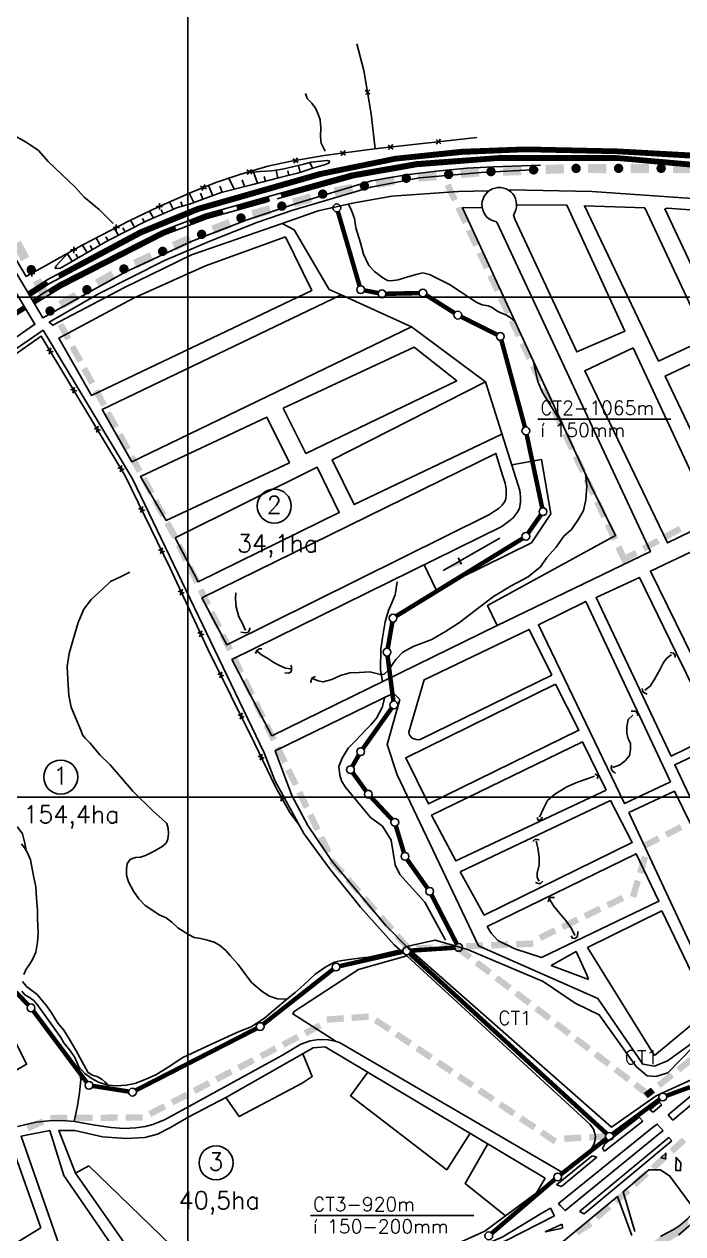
# Model space of a CAD drawing. Extents: x 538220 to 547168, y 7509776 to 7514528.
# Drawn here: x 544336 to 544994, y 7512564 to 7513773 of the extents above; entities that cross this region are included whole.
import ezdxf
from ezdxf.enums import TextEntityAlignment as Align

# ---------------------------------------------------------------- set-up
doc = ezdxf.new("R2010")
doc.units = 0
doc.header["$LTSCALE"] = 50
doc.header["$MEASUREMENT"] = 0
doc.linetypes.add('HIDDENX2', pattern=[0.75, 0.5, -0.25])
for name, color, linetype in [('ESTACAO', 5, 'CONTINUOUS'), ('HATCH', 4, 'CONTINUOUS'), ('L-FERREA', 6, 'CONTINUOUS'), ('LIMITE', 7, 'CONTINUOUS'), ('LIMITE-BACIA', 3, 'CONTINUOUS'), ('LIMITE-PROJETO', 1, 'CONTINUOUS'), ('MALHA', 9, 'CONTINUOUS'), ('RIO', 4, 'CONTINUOUS'), ('RODOVIA', 1, 'CONTINUOUS'), ('RUA', 7, 'CONTINUOUS'), ('TERRENO', 7, 'CONTINUOUS'), ('TEXTO', 5, 'CONTINUOUS'), ('TEXTO2', 5, 'CONTINUOUS')]:
    doc.layers.add(name, color=color, linetype=linetype)
doc.styles.get("Standard").update_dxf_attribs({"font": 'ROMANSBR.SHX'})

# ---------------------------------------------------------------- blocks, each defined once
blk = doc.blocks.new('G2')
at = {"layer": 'LIMITE-BACIA'}
blk.add_solid([(-8.5, -3.3), (-8.5, 3.1), (8.5, -3.2), (8.5, 3.2)], dxfattribs=at)
blk = doc.blocks.new('X')
at = {"layer": 'LIMITE'}
for p, q in [((-0.0178, -0.0178), (0.0178, 0.0178)), ((0.0178, -0.0178), (-0.0178, 0.0178))]:
    blk.add_line(p, q, dxfattribs=at)
blk = doc.blocks.new('R2')
at = {"layer": 'LIMITE-PROJETO', "const_width": 4.67}
blk.add_lwpolyline([(-18.8, 0.2, 1), (-23.5, 0.2, 1)], format="xyb", close=True, dxfattribs=at)
at = {"layer": 'LIMITE-PROJETO'}
blk.add_solid([(9.2, 4.6), (9.2, -4.6), (-9.1, 4.7), (-9.2, -4.4)], dxfattribs=at)
blk = doc.blocks.new('ERASE')
at = {"layer": 'LIMITE', "xscale": 84.80812849947675, "yscale": 84.80812849947675, "zscale": 84.80812849947675, "rotation": 315.1843761074172}
blk.add_blockref('X', (0, 0), dxfattribs=at)

msp = doc.modelspace()

# ---------------------------------------------------------------- hatches: boundary and pattern name
at = {"layer": 'HATCH'}
msp.add_hatch(color=256, dxfattribs=at).paths.add_polyline_path([(544691.5, 7512361.9), (544704.7, 7512374.4), (544727, 7512396), (544733.4, 7512400.8), (544740.6, 7512404.1), (544750, 7512406.6), (544758.1, 7512407.4), (544767, 7512406.1), (544771.7, 7512404.3), (544776.3, 7512401.3), (544781.4, 7512397.9), (544784.7, 7512393.2), (544790.6, 7512388), (544797.4, 7512383.7), (544805, 7512381.6), (544811.8, 7512381.1), (544820.8, 7512381), (544829.3, 7512382.2), (544834.4, 7512383.9), (544838.7, 7512388.5), (544843, 7512395.7), (544846, 7512402.5), (544849, 7512408), (544851.2, 7512412.6), (544852.1, 7512417.7), (544854.6, 7512421.9), (544858.1, 7512426.1), (544863.6, 7512429.1), (544870.9, 7512430.3), (544877.7, 7512430.2), (544885.3, 7512429.3), (544895.9, 7512428.8), (544904.4, 7512426.6), (544912, 7512425.3), (544919.7, 7512423.5), (544927.3, 7512421.8), (544930.7, 7512419.6), (544932.8, 7512416.2), (544934.9, 7512410.3), (544936.1, 7512404.7), (544938.6, 7512401.7), (544942.9, 7512400.4), (544948.8, 7512400.4), (544954.3, 7512400.8), (544958.2, 7512402.9), (544962.9, 7512406.2), (544967.2, 7512410.9), (544970.6, 7512415.1), (544975.7, 7512416.7), (544981.2, 7512419.2), (544986.8, 7512423), (544990.7, 7512427.2), (544992, 7512431.9), (544991.2, 7512440.8), (544989.6, 7512449.3), (544987.5, 7512454.9), (544988.5, 7512461.5), (544991.1, 7512478.9), (544968.7, 7512507.6), (544961.6, 7512522.5), (544962.2, 7512540.7), (544962.9, 7512544.3), (544966.5, 7512548.1), (544982.6, 7512557.3), (544990.2, 7512562.4), (545000, 7512571.1), (545000, 7512579.9), (544998.6, 7512578.3), (544991.6, 7512572.5), (544985.9, 7512568.3), (544978.1, 7512564.4), (544972.2, 7512561.2), (544966.6, 7512557.2), (544963.2, 7512554.1), (544959.8, 7512549.4), (544957.4, 7512544.5), (544955.8, 7512539.9), (544956.8, 7512516.6), (544960.6, 7512504.7), (544967.8, 7512493.8), (544979.3, 7512487.9), (544982.6, 7512478), (544981.4, 7512460.6), (544981.1, 7512458.7), (544981.9, 7512451.5), (544984.4, 7512447.2), (544986.1, 7512439.6), (544986, 7512433.6), (544985.1, 7512429.8), (544981.3, 7512427.3), (544974.9, 7512425.2), (544969.4, 7512421.5), (544963.8, 7512416.8), (544954.8, 7512411.4), (544949.7, 7512408), (544944.2, 7512407.6), (544940.8, 7512409.4), (544940, 7512411.1), (544940, 7512415.3), (544940, 7512418.7), (544938.8, 7512422.1), (544934.5, 7512424.3), (544929.9, 7512424.7), (544920.5, 7512426.1), (544913.3, 7512429.5), (544903.6, 7512431.3), (544893.4, 7512433.5), (544883.2, 7512435.3), (544873.9, 7512436.2), (544865.8, 7512435.9), (544858.1, 7512433.4), (544851.3, 7512427.9), (544846.6, 7512421.6), (544844, 7512413.9), (544842.6, 7512407.2), (544838.8, 7512401.2), (544830.6, 7512393.7), (544823.8, 7512387.8), (544818.3, 7512386.1), (544812.7, 7512387), (544806.4, 7512388.3), (544800, 7512389.7), (544794.9, 7512392.2), (544789.9, 7512396.1), (544784.4, 7512400.4), (544779.3, 7512404.3), (544773, 7512407.7), (544767, 7512410.3), (544759, 7512411.6), (544751.7, 7512411.7), (544742.8, 7512410.9), (544735.6, 7512409.7), (544725.2, 7512404.8), (544722.9, 7512402.7), (544715.3, 7512395.2), (544706.5, 7512389), (544697, 7512379.6), (544684.2, 7512366.1), (544670.2, 7512350.6), (544657.7, 7512338.6), (544654.6, 7512336.1), (544650.6, 7512333.5), (544647, 7512331.6), (544642.3, 7512329.9), (544636.2, 7512326.8), (544630.6, 7512323), (544626, 7512319.6), (544622, 7512316), (544620.3, 7512313.1), (544620.3, 7512309.4), (544620.5, 7512306), (544622.9, 7512302.6), (544625.8, 7512298.9), (544629, 7512296.7), (544633.6, 7512294.3), (544637.9, 7512292.5), (544641.8, 7512290.1), (544646.1, 7512287.4), (544651.2, 7512283.7), (544659, 7512279), (544665.5, 7512274.8), (544668.6, 7512270.9), (544671.8, 7512265.8), (544674.4, 7512262.1), (544675.6, 7512257), (544675.6, 7512252.9), (544674.6, 7512249.1), (544678.9, 7512244.1), (544679.9, 7512245.5), (544680.9, 7512248.7), (544681.9, 7512254.5), (544681.7, 7512259.1), (544680.5, 7512264.2), (544678.1, 7512268.9), (544674.7, 7512273), (544670.6, 7512277.7), (544665.3, 7512282.1), (544657.1, 7512286.5), (544649.3, 7512291.2), (544643.3, 7512295.2), (544638.4, 7512297.4), (544632.4, 7512299.6), (544627.8, 7512302.1), (544626.3, 7512303.8), (544625.4, 7512307.7), (544626.6, 7512313.3), (544629.4, 7512316.7), (544634.7, 7512321), (544639.9, 7512324.1), (544647.4, 7512327.9), (544657.9, 7512333.2), (544664.5, 7512336.8), (544671.9, 7512341.6), (544679.2, 7512349.6)])

# ---------------------------------------------------------------- linework, layer by layer
at = {"layer": 'ESTACAO'}
for p, q in [((544811.5, 7513259.1), (544754.9, 7513226.7)), ((544769.9, 7513239.4), (544773.4, 7513233))]:
    msp.add_line(p, q, dxfattribs=at)
at = {"layer": 'ESTACAO', "const_width": 4.5}
for points in [[(544671.4, 7513511.1), (544649.8, 7513585.3)], [(544690, 7513503.9), (544676.3, 7513506.6)], [(544730.8, 7513503.9), (544697.7, 7513503.2)], [(544766.3, 7513484), (544737.9, 7513501.9)], [(544808.6, 7513462.4), (544773, 7513480.2)], [(544836.6, 7513370), (544813.1, 7513456.9)], [(544853.9, 7513289.2), (544838.4, 7513362.4)], [(544839.8, 7513264), (544852.5, 7513282.2)], [(544708.2, 7513181.2), (544834.3, 7513258.7)], [(544699.6, 7513148.9), (544704.2, 7513175.3)], [(544705.2, 7513096.2), (544699.4, 7513141.2)], [(544674.8, 7513048.8), (544703.5, 7513089.2)], [(544664.3, 7513031.1), (544670.6, 7513042.2)], [(544677.9, 7513006.2), (544664.6, 7513024.6)], [(544703.9, 7512977.8), (544682.9, 7513000.2)], [(544715.7, 7512944.7), (544707.7, 7512971.3)], [(544739.2, 7512909.3), (544719, 7512937.8)], [(544768.6, 7512853.4), (544743.2, 7512902.7)], [(544651.6, 7512831.3), (544714.7, 7512845.7)], [(544721.4, 7512844), (544918.3, 7512663.9)], [(544722.4, 7512846.8), (544766.5, 7512849.7)], [(544575.2, 7512773.3), (544644.8, 7512828)], [(544324.6, 7512808.9), (544340.5, 7512792.4)], [(544345.5, 7512786.5), (544398.7, 7512715.3)], [(544447.9, 7512707.2), (544568.7, 7512769.1)], [(544404.9, 7512711.6), (544440.6, 7512706)], [(544978.1, 7512701.8), (545001.6, 7512710.4)], [(544924.3, 7512663.6), (544971.3, 7512698.2)], [(544872.3, 7512623), (544918.1, 7512658.9)], [(544803.5, 7512564.3), (544866.3, 7512618.1)]]:
    msp.add_lwpolyline(points, dxfattribs=at)
at = {"layer": 'ESTACAO'}
for centre in [(544648.7, 7513589.1), (544672.5, 7513507.4), (544693.8, 7513503.2), (544734.7, 7513504), (544769.6, 7513481.9), (544812.1, 7513460.6), (544837.6, 7513366.2), (544854.7, 7513285.4), (544837.6, 7513260.8), (544704.9, 7513179.1), (544698.9, 7513145.1), (544705.7, 7513092.4), (544672.5, 7513045.6), (544662.3, 7513027.7), (544680.2, 7513003.1), (544706.6, 7512975), (544716.8, 7512941), (544741.5, 7512906.1), (544718.5, 7512846.6), (544770.4, 7512850), (544647.9, 7512830.4), (544343.2, 7512789.6), (544572.1, 7512770.9), (544572.1, 7512770.9), (544401.1, 7512712.2), (544444.5, 7512705.4), (544974.4, 7512700.5), (544921.1, 7512661.3), (544869.3, 7512620.6), (544800.5, 7512561.8)]:
    msp.add_circle(centre, 3.89, dxfattribs=at)
msp.add_solid([(544773.4, 7513233), (544771.7, 7513236.2), (544754.9, 7513226.7)], dxfattribs=at)
at = {"layer": 'L-FERREA', "linetype": 'CONTINUOUS'}
for points in [[(544344.4, 7513497), (544371.7, 7513513.7), (544474.4, 7513566.1), (544517.6, 7513582.7), (544663.7, 7513623.6), (544728.4, 7513635), (544810.3, 7513641.1), (544928.5, 7513641.1), (545106.6, 7513625.3), (545313.3, 7513599.3), (545493.5, 7513585.3), (545661.2, 7513566.2), (545750, 7513560.6), (545861.1, 7513562.7), (546002.6, 7513574.1), (546359.1, 7513624.8), (546611.4, 7513665.2), (547060, 7513730.7)], [(544589, 7513598), (544664.7, 7513619.2), (544728.9, 7513630.5), (544810.5, 7513636.6), (544928.3, 7513636.6), (545106.2, 7513620.8), (545312.9, 7513594.8), (545493, 7513580.9), (545660.8, 7513561.7), (545749.9, 7513556.1), (545861.3, 7513558.2), (546003.1, 7513569.7), (546359.8, 7513620.3), (546612, 7513660.7), (547060.6, 7513726.2)], [(544339.8, 7513504.6), (544359.2, 7513517.3), (544451.5, 7513566.6), (544509.2, 7513590), (544631.8, 7513625.1), (544706.9, 7513640.4), (544773.5, 7513647.4), (544837.3, 7513649.9), (544929, 7513647.9), (545008.1, 7513643.4), (545381.3, 7513599.3), (545447, 7513588.9)], [(544342.2, 7513500.9), (544361.5, 7513513.4), (544453.4, 7513562.5), (544510.6, 7513585.7), (544632.8, 7513620.8), (544707.6, 7513636), (544773.8, 7513642.9), (544837.3, 7513645.4), (544928.8, 7513643.4), (545007.7, 7513638.9), (545380.7, 7513594.8), (545390.1, 7513593.4)], [(544346.7, 7513493.2), (544373.9, 7513509.8), (544476.3, 7513562), (544519, 7513578.4), (544581.2, 7513595.8)], [(543169.7, 7512682.3), (543934.2, 7513213.2), (544048.7, 7513284.7), (544132.7, 7513341.3), (544311.8, 7513471.8), (544338.1, 7513487.9)]]:
    msp.add_lwpolyline(points, dxfattribs=at)
at = {"layer": 'L-FERREA', "linetype": 'HIDDENX2', "const_width": 4.5}
for points in [[(544593, 7513601.5), (544664.2, 7513621.4), (544728.6, 7513632.7), (544810.4, 7513638.9), (544928.4, 7513638.9), (545106.4, 7513623), (545313.1, 7513597.1), (545493.2, 7513583.1), (545661, 7513564), (545750, 7513558.3), (545861.2, 7513560.5), (546002.9, 7513571.9), (546359.5, 7513622.5), (546611.7, 7513663), (547060.3, 7513728.5)], [(544370.8, 7513520.9), (544452.4, 7513564.5), (544509.9, 7513587.9), (544632.3, 7513622.9), (544707.3, 7513638.2), (544773.7, 7513645.2), (544837.3, 7513647.6), (544928.9, 7513645.6), (545007.9, 7513641.1), (545381, 7513597.1), (545446.7, 7513586.7)], [(544548.7, 7513589.1), (544581.4, 7513598.2)], [(544501.7, 7513574.2), (544518.3, 7513580.6), (544535.1, 7513585.3)], [(544361.2, 7513504.7), (544372.8, 7513511.8), (544475.4, 7513564), (544487.8, 7513568.8)], [(544341, 7513502.8), (544359.4, 7513514.7)], [(544345.5, 7513495.1), (544352.9, 7513499.6)], [(544324.1, 7513481.9), (544336.9, 7513489.8)]]:
    msp.add_lwpolyline(points, dxfattribs=at)
at = {"layer": 'LIMITE'}
msp.add_lwpolyline([(544140.6, 7513315.7), (544144.5, 7513316.4), (544210.7, 7513362.4), (544267.9, 7513401.3), (544353.3, 7513460.7), (544437.3, 7513321.4), (544482.1, 7513228.9), (544519.8, 7513148.2), (544566.4, 7513054.1), (544587.5, 7513010.6), (544601.9, 7512984.7), (544611.3, 7512971.8)], dxfattribs=at)
at = {"layer": 'LIMITE-BACIA'}
for points in [[(544944.8, 7512710.5), (544948.7, 7512715.7), (544959.4, 7512699.4), (544962.2, 7512705.4)], [(544959.4, 7512699.3), (544955.4, 7512704.4), (544966.5, 7512705), (544962.5, 7512710)]]:
    msp.add_solid(points, dxfattribs=at)
at = {"layer": 'MALHA'}
for p, q in [((544500, 7514500), (544500, 7511000)), ((543000, 7513500), (547000, 7513500)), ((543000, 7513000), (547000, 7513000))]:
    msp.add_line(p, q, dxfattribs=at)
at = {"layer": 'RIO'}
for points in [[(544617.5, 7513703.3), (544619.2, 7513698.4), (544623.7, 7513693.8), (544627.5, 7513688.6), (544630.1, 7513682.8), (544632, 7513676.9), (544632.6, 7513669.1), (544632.5, 7513660.1), (544633.1, 7513653.6), (544636.9, 7513645.8)], [(544325, 7513661.9), (544338.3, 7513654.7), (544350.5, 7513646.4), (544360.2, 7513635.5), (544387.2, 7513609.7), (544396.3, 7513599.9), (544411.1, 7513587.5), (544425.3, 7513573.5)], [(544660.3, 7513592.7), (544663.3, 7513586.5), (544666.3, 7513578.3), (544667.8, 7513569.1), (544672.3, 7513554.2), (544675.3, 7513542.9), (544680.8, 7513531.6), (544686.4, 7513525.4), (544694.6, 7513519.2), (544699.2, 7513516.6), (544702.7, 7513516), (544709.9, 7513517), (544719.7, 7513520), (544727.9, 7513522.5), (544734.6, 7513524), (544741.2, 7513522.4), (544747.9, 7513519.3), (544761.2, 7513512.5), (544770.8, 7513506.3), (544781, 7513499.5), (544788.7, 7513494.4), (544793.8, 7513492.3), (544799.9, 7513491.2), (544804, 7513489.6), (544809.6, 7513485.5), (544818.3, 7513481.8), (544822.9, 7513478.7), (544826.6, 7513475.7)], [(544845.3, 7513435.3), (544849.6, 7513415.5), (544854.1, 7513404.7), (544860.7, 7513393.9), (544874.6, 7513371.9)], [(544897.2, 7513323), (544898.5, 7513311.1), (544897.4, 7513297.3), (544895.2, 7513286.5), (544890, 7513277.9), (544883.3, 7513267.7), (544875.6, 7513261.1), (544867.8, 7513249.9), (544858.5, 7513239.7), (544852.2, 7513230.5), (544839.9, 7513220.4), (544822.9, 7513211.3), (544805.4, 7513200.7), (544791.4, 7513190), (544771.3, 7513174.8), (544757.4, 7513165.7), (544743.5, 7513157.6), (544725, 7513150.6), (544714.7, 7513145), (544707.5, 7513137.9), (544700.2, 7513127.2), (544696.1, 7513123.1), (544692.5, 7513122.7), (544688.4, 7513123.7), (544681.7, 7513125.3), (544671, 7513124.9), (544661.7, 7513124.4), (544652.5, 7513121.9), (544643.7, 7513117.9), (544635, 7513115.4), (544629.9, 7513116.5), (544624.3, 7513118.6)], [(544598.7, 7512798.2), (544589.5, 7512798.6), (544581.4, 7512801.3), (544574.1, 7512806.1), (544563.5, 7512815), (544550, 7512833.1), (544542.2, 7512841.8), (544537.8, 7512846.8), (544531.6, 7512852.3), (544526.2, 7512855.3), (544519.6, 7512857.4), (544512.6, 7512858.8), (544506.1, 7512859.9), (544500.4, 7512862.8), (544489.7, 7512869.6), (544483.7, 7512875.4), (544478.3, 7512879.7), (544471.3, 7512882.6), (544463.7, 7512887.6), (544457.2, 7512891.8), (544451, 7512898.4), (544445.6, 7512906.3), (544440.4, 7512915.7), (544438.4, 7512922.3), (544438.4, 7512928.3), (544439.3, 7512934), (544442.7, 7512938.1), (544447.4, 7512939.9), (544452.4, 7512940.2), (544457.6, 7512941.9), (544466.8, 7512946.6), (544474.1, 7512951), (544478.3, 7512954.3), (544479.7, 7512958.2), (544480.5, 7512964), (544480.3, 7512968.9), (544479, 7512973.9), (544473.8, 7512978.4), (544465.3, 7512986.3), (544444.8, 7513006.3), (544422.3, 7513032.5), (544412.2, 7513042.3), (544401.8, 7513054.4), (544397.1, 7513059.1), (544394.6, 7513062.5), (544392.8, 7513067), (544387.1, 7513080.6), (544383.3, 7513090), (544380.8, 7513101.8), (544379.8, 7513118.2), (544379.2, 7513130.8), (544381.4, 7513143.6), (544385.4, 7513157.6), (544390.2, 7513174.8), (544395.8, 7513188.1), (544403.7, 7513197.9), (544414.2, 7513207.8), (544422.7, 7513215.8), (544432.6, 7513220.2), (544441.8, 7513225.1)], [(544694.2, 7513115.5), (544692.5, 7513127.8), (544692.7, 7513148.3), (544694.3, 7513159.5), (544697, 7513175.4), (544700.2, 7513186.6), (544703.8, 7513194.3), (544706.9, 7513202.5), (544709.1, 7513215.3)], [(544547.7, 7513204.2), (544547.4, 7513198.6), (544548.2, 7513189.9), (544550.9, 7513180.5), (544554.1, 7513174.5), (544557.6, 7513166.7)], [(544552.8, 7513165), (544557.3, 7513164.3), (544560.3, 7513165.2), (544562.2, 7513169.4)], [(544567.4, 7513143.6), (544568.9, 7513146.8), (544571.3, 7513148.3), (544573.7, 7513148.3)], [(544569.5, 7513145.9), (544573.3, 7513142.3), (544579.6, 7513138.7), (544585.9, 7513134.7), (544590.9, 7513132), (544597.5, 7513129.2), (544602.3, 7513128.3)], [(544956.4, 7513107.1), (544961.8, 7513111), (544965.8, 7513117.4), (544971.8, 7513128.1), (544974.8, 7513134), (544977.8, 7513138.4), (544981.7, 7513141.8), (544983.2, 7513142.3)], [(544981.8, 7513144.8), (544985.2, 7513144.2), (544986.7, 7513141.8), (544986.6, 7513139.8)], [(544596.9, 7513124.5), (544600.2, 7513124.1), (544602.6, 7513125), (544603.5, 7513127.1), (544603.5, 7513130.4), (544602.9, 7513132.2)], [(544622.6, 7513114.4), (544622.9, 7513116.8), (544624.1, 7513119.5), (544627.4, 7513120.9)], [(544953.9, 7513108.6), (544954.4, 7513105.7), (544956.4, 7513104.2), (544958.8, 7513103.2)], [(544942.9, 7513086.1), (544946.4, 7513086.1), (544948.3, 7513085.1), (544949.8, 7513081.6)], [(544924.3, 7513029.7), (544931.2, 7513032.1), (544936.7, 7513036.5), (544941.1, 7513041.9), (544942.2, 7513047.8), (544942.2, 7513054.2), (544939.8, 7513058.6), (544938.3, 7513064), (544938.4, 7513070.4), (544939.9, 7513077.8), (544944.4, 7513082.2)], [(544311.7, 7513034.7), (544309.2, 7513024.7), (544308.5, 7513008.5), (544309.8, 7512997.6), (544313.8, 7512987.6), (544318.8, 7512980.2), (544325.6, 7512974.2), (544330.1, 7512969.9), (544334.7, 7512963.6), (544336.8, 7512955.5), (544338.1, 7512949), (544338.6, 7512946.3)], [(544923.3, 7513032.2), (544922.8, 7513028.8), (544924.3, 7513026.3), (544927.2, 7513024.3)], [(544851.2, 7512980.2), (544855.2, 7512989), (544859.2, 7512996.8), (544866.6, 7513003.2), (544878.4, 7513010.4), (544889.3, 7513015.3), (544898.7, 7513018.6), (544906.1, 7513021)], [(544906.6, 7513023.5), (544909.5, 7513021.5), (544909, 7513018.6)], [(544848.7, 7512979.7), (544849.7, 7512977.3), (544852.1, 7512977.2), (544854.1, 7512980.2)], [(544333.7, 7512953.6), (544337.2, 7512948.5), (544339.8, 7512944.5), (544342.6, 7512937.5), (544344.4, 7512928.5), (544346, 7512919.9), (544347.8, 7512910.6), (544348.5, 7512899.2), (544349.6, 7512887), (544349.7, 7512879.4), (544350.3, 7512864.2), (544349.5, 7512855.2), (544348, 7512845.4), (544344.7, 7512838.1), (544341.8, 7512832.9), (544338.4, 7512828.4), (544336, 7512823.1)], [(544844.6, 7512955.7), (544847, 7512958.1), (544851, 7512957.6)], [(544850.7, 7512916.3), (544848.7, 7512919.8), (544848.7, 7512924.2), (544850.8, 7512932.5), (544850.8, 7512939.4), (544849.9, 7512947.8), (544848, 7512956.6)], [(544847.2, 7512914.9), (544850.1, 7512913.9), (544852.1, 7512913.9), (544854.6, 7512916.3)], [(544859.8, 7512895.6), (544861.3, 7512900), (544866.3, 7512900)], [(544886.6, 7512862), (544883.2, 7512868.9), (544877.4, 7512876.8), (544871.1, 7512884.2), (544865.2, 7512891.6), (544861.3, 7512898.1)], [(544882.7, 7512861.5), (544884.1, 7512859.1), (544886.6, 7512859), (544889.1, 7512861), (544889.6, 7512865.9)], [(544711.7, 7512847.6), (544690.6, 7512842.7), (544680.2, 7512840.2), (544673.6, 7512839.5), (544663.2, 7512838.3), (544652.2, 7512836.5), (544645.9, 7512835.3), (544636.7, 7512829.9), (544626.7, 7512823.1), (544616.2, 7512813), (544607, 7512804.8), (544600.2, 7512799.3), (544585.7, 7512787.4), (544576.5, 7512779.4), (544563.1, 7512770.7), (544551.1, 7512766), (544536.4, 7512759.4), (544518.5, 7512750.9), (544494.9, 7512739.9), (544480.2, 7512730.3), (544467.9, 7512722.8), (544457.2, 7512718), (544446.9, 7512714.1), (544438.3, 7512712.4), (544428.9, 7512711.7), (544420, 7512712.5)], [(544334.6, 7512815.8), (544338.8, 7512810.8), (544349.2, 7512802.9), (544359, 7512791.3), (544363.6, 7512784.8), (544369.8, 7512774.3), (544376, 7512767.4), (544381.2, 7512758.8), (544387.9, 7512747.2), (544395.9, 7512732.8), (544400, 7512725.2), (544404.2, 7512722.3), (544409.1, 7512721), (544414.3, 7512718), (544417.2, 7512715.4), (544418.2, 7512714.6), (544420, 7512712.5), (544410.6, 7512715.2), (544403.1, 7512719.4), (544396.9, 7512723.9), (544390.9, 7512730.8), (544388.9, 7512735.5), (544386.5, 7512740.7), (544381.6, 7512747.5), (544375.9, 7512754.6), (544372.9, 7512760.1), (544356.3, 7512783.2), (544350.4, 7512791.6), (544346, 7512796.9), (544341.8, 7512799.8), (544337.1, 7512802.7), (544334, 7512806.4)], [(544391, 7512730.6), (544393, 7512717.8), (544391.7, 7512704.7), (544389.7, 7512691.6), (544386.4, 7512676)]]:
    msp.add_lwpolyline(points, dxfattribs=at)
at = {"layer": 'RIO', "linetype": 'CONTINUOUS'}
for points in [[(544696.7, 7513100), (544694.1, 7513089.7), (544688.5, 7513079.2), (544683, 7513072.7), (544677.4, 7513067.2), (544667.4, 7513056.3), (544660.1, 7513049.1), (544654, 7513039.3), (544650.6, 7513030.8), (544651.7, 7513022.2), (544653.4, 7513016.4), (544657.1, 7513010.6), (544682.2, 7512980), (544694.2, 7512971.1), (544703.1, 7512957.3), (544707, 7512932.4), (544711.7, 7512922.8), (544736.5, 7512895.1), (544757.3, 7512857.4)], [(544718.3, 7512850.9), (544747, 7512857.2), (544779.3, 7512847.9), (544855, 7512815.9), (544886.9, 7512794.3), (544910.9, 7512782.6), (544947.8, 7512731.1), (544958.8, 7512721.8), (544967.4, 7512720.9), (544979.5, 7512724.8), (545030.9, 7512777.8), (545056.3, 7512786.4), (545069.2, 7512789.2), (545076.4, 7512788.6), (545082.2, 7512785.3)], [(544990.2, 7512562.4), (545000.5, 7512571.6), (545010.9, 7512582), (545006.9, 7512587.4), (544998.6, 7512578.3), (544991.6, 7512572.5), (544985.9, 7512568.3), (544978.1, 7512564.4), (544972.2, 7512561.2)]]:
    msp.add_lwpolyline(points, dxfattribs=at)
at = {"layer": 'RODOVIA'}
for p, q in [((544973.5, 7512692.8), (544964.6, 7512685.3)), ((544856.7, 7512565.9), (544873.9, 7512573.5))]:
    msp.add_line(p, q, dxfattribs=at)
at = {"layer": 'RODOVIA', "linetype": 'CONTINUOUS'}
for p, q in [((544954.4, 7512676.3), (544916.1, 7512646.5)), ((544873.3, 7512611), (544908.5, 7512640.5))]:
    msp.add_line(p, q, dxfattribs=at)
for points in [[(545859.9, 7512962.2), (545358.3, 7512924.3), (545307.9, 7512915.2), (545272.9, 7512903.8), (545249.4, 7512893.3), (545232.5, 7512885.3), (545202.5, 7512866.3), (545182.2, 7512851.5), (544979.9, 7512682.6), (544984.5, 7512677.5), (545198, 7512856.7), (545230.7, 7512878.6), (545251.6, 7512889.1), (545275.4, 7512899.5), (545323, 7512914), (545368.9, 7512922.1), (545832.2, 7512955.8)], [(544891.3, 7512586), (544980.3, 7512660.1), (544983.4, 7512656.6)]]:
    msp.add_lwpolyline(points, dxfattribs=at)
for points in [[(544974.6, 7512666.9), (544876.8, 7512587.1), (544872.3, 7512591.9), (544870.3, 7512594.2), (544963.6, 7512669.6), (544968.9, 7512673.5), (544971.8, 7512669.9)], [(544866.3, 7512581.9), (544817.3, 7512556.7), (544494.4, 7512420.3), (544492.5, 7512424.2), (544813.9, 7512560.5), (544853, 7512584), (544862.1, 7512589.4)]]:
    msp.add_lwpolyline(points, close=True, dxfattribs=at)
at = {"layer": 'RUA'}
for p, q in [((544961.3, 7512687.7), (544970.8, 7512695.5)), ((544964.6, 7512685.3), (544961.3, 7512687.7)), ((544970.8, 7512695.5), (544973.5, 7512692.8)), ((544874.2, 7512569.3), (544856.7, 7512565.9)), ((544873.9, 7512573.5), (544874.2, 7512569.3))]:
    msp.add_line(p, q, dxfattribs=at)
at = {"layer": 'RUA', "linetype": 'CONTINUOUS'}
for p, q in [((544916.6, 7512653.8), (544950.9, 7512680.3)), ((544950.9, 7512680.3), (544954.4, 7512676.3)), ((544914.3, 7512649.2), (544916.6, 7512653.8)), ((544903.7, 7512641.8), (544868.2, 7512612.7)), ((544908.5, 7512640.5), (544903.7, 7512641.8)), ((544916.1, 7512646.5), (544914.3, 7512649.2)), ((544868.2, 7512612.7), (544873.3, 7512611))]:
    msp.add_line(p, q, dxfattribs=at)
at = {"layer": 'RUA'}
for points in [[(543363.3, 7514505.6), (543406.1, 7514483.7), (543431.7, 7514471.7), (543449, 7514462.9), (543462.3, 7514454.1), (543477.1, 7514442.7), (543487.8, 7514432.4), (543531, 7514386.9), (543702.9, 7514215.5), (543889.6, 7514029.6), (544048.3, 7513867), (544210.5, 7513701.3), (544242, 7513669.8), (544354.9, 7513479.3), (544437.3, 7513524.8), (544503.1, 7513555.5), (544559.2, 7513577.1), (544608, 7513593.6), (544683.5, 7513616.1), (544717.9, 7513622), (544748.2, 7513625.8), (544778.5, 7513628.7), (544805.1, 7513630), (544852.3, 7513631.7)], [(544788.7, 7513659.5), (544686.2, 7513648), (544636.2, 7513641.3), (544603.1, 7513635.7), (544579.8, 7513630.7), (544551.8, 7513622.5), (544527.8, 7513614.3), (544503.7, 7513604.7), (544470.5, 7513590.1), (544441.3, 7513576.1), (544394.4, 7513551.8), (544338.4, 7513520.5), (544244.4, 7513678.7), (544059.8, 7513867.3), (543902.9, 7514025.3), (543733.1, 7514197.7), (543631.5, 7514300.8), (543659.3, 7514331.4)], [(544686.9, 7513648.1), (544683, 7513683.2), (544675.7, 7513726.3), (544668.7, 7513753)], [(544735.9, 7513232.5), (544748, 7513207.3), (544843.2, 7513254.2), (544862.4, 7513283.2), (544853.1, 7513337.6), (544823.4, 7513332.2)], [(544972.5, 7512639.9), (544977.4, 7512644.5), (544977, 7512638.7), (544972.5, 7512639.9)], [(544987.3, 7512627.1), (544987.7, 7512640.1), (544992.5, 7512634.9), (544992.1, 7512627), (544987.3, 7512627.1)]]:
    msp.add_lwpolyline(points, dxfattribs=at)
at = {"layer": 'RUA', "linetype": 'CONTINUOUS'}
for points in [[(544236.5, 7513657.4), (544347.1, 7513472.8), (544132.2, 7513321.9)], [(544800.7, 7513606), (544769.8, 7513605.4), (544703.8, 7513600.8), (544664.5, 7513593.7), (544630, 7513586), (544594.2, 7513573.6), (544503.4, 7513542.3), (544436.5, 7513509.6), (544365.1, 7513471.7), (544361.4, 7513474.7), (544410.5, 7513503.1), (544476.4, 7513536.4), (544523.5, 7513556.3), (544568.8, 7513574.4), (544604.8, 7513586.9), (544682.6, 7513609.9), (544731.4, 7513619.1), (544792.9, 7513624.5), (544850.3, 7513627.4)], [(545629.2, 7513133.8), (545607.1, 7513176.8), (545584.5, 7513210.1), (545543.4, 7513256.2), (545465.3, 7513316.2), (545402.5, 7513370.5), (545378.5, 7513394.9), (545352.8, 7513421.7), (545340.3, 7513438.8), (545331.5, 7513453), (545327.8, 7513461), (545319.2, 7513480.2), (545315.6, 7513499.7), (545314.7, 7513529), (545313.7, 7513538.2), (545310.4, 7513546.8), (545304.9, 7513554.6), (545299, 7513559.8), (545284.8, 7513564.7), (545028.2, 7513596.9), (544903.6, 7513605.5), (544822.3, 7513607), (544820, 7513606.9)], [(544794, 7513589.4), (544774.2, 7513589.2), (544901.8, 7513313), (544927.2, 7513261.5), (544799.1, 7513191.7), (544809, 7513171.7), (544962.1, 7513245.8), (544808.6, 7513574.9)], [(544828.4, 7513592.1), (544878.5, 7513591.7), (544936.5, 7513466), (544888.5, 7513445.1), (544826.6, 7513577.7), (544825.2, 7513582.1)], [(544543.8, 7513137.9), (544813.6, 7513270.8), (544821.5, 7513276.5), (544824.9, 7513279.4), (544829, 7513284.5), (544831.1, 7513288.5), (544832.3, 7513295.4), (544832.3, 7513300.3), (544831.5, 7513306.6), (544797.2, 7513415.1), (544723.4, 7513470.1), (544653.2, 7513502.1), (544641.2, 7513507.5), (544606, 7513567.2), (544594.2, 7513573.6)], [(544723.4, 7513470.1), (544443.8, 7513335.2), (544414.4, 7513387.6), (544653.2, 7513502.1)], [(544314.6, 7513439), (544355.2, 7513466.7), (544444.4, 7513318.2), (544576, 7513044.6), (544586.8, 7513016.9), (544615.7, 7512963.7), (544641.4, 7512928.8), (544672.2, 7512890.4), (544706, 7512852.7), (544718.6, 7512841.5), (544901.7, 7512673.2), (544905, 7512668.5), (544906.3, 7512665.1), (544907.1, 7512660.9), (544906.5, 7512656.2), (544905.4, 7512653.1), (544903.1, 7512648.9), (544898.1, 7512643.8), (544874.1, 7512625.2), (544651.5, 7512755.1), (544647.1, 7512756.2), (544640.1, 7512757.5), (544630.6, 7512757.9), (544622, 7512756.6), (544612.8, 7512753.4), (544594.5, 7512742.5), (544477.3, 7512678.1), (544464.7, 7512673.2), (544457.2, 7512671), (544447.8, 7512669.8), (544436, 7512669), (544423.1, 7512670), (544407.3, 7512672.3), (544386.6, 7512676), (544374.3, 7512677), (544361, 7512676.6), (544347.8, 7512675.4), (544329.6, 7512671.1)], [(544813.5, 7513362.9), (544666.1, 7513292.5), (544644.2, 7513337.4), (544797.2, 7513415.1)], [(544543.8, 7513137.9), (544583.9, 7513061.5), (544809, 7513171.7)], [(544705.3, 7513104.2), (544587, 7513046.6), (544603.9, 7513001.9), (544619.6, 7512971.7), (544643.9, 7512935.9), (544697.6, 7512871.9), (544720.4, 7512848.8), (544923.3, 7512670.4), (544967.7, 7512701.8), (545003.5, 7512718.1)], [(545473.5, 7512944.1), (545460, 7512951.3), (545432.8, 7512966.2), (545362.6, 7512961.6), (545304.3, 7512954.4), (545260.9, 7512941.6), (545230.3, 7512928.3), (545178.7, 7512898.3), (545018.2, 7512764.6), (544979, 7512736.6), (544966.1, 7512731.3), (544954.5, 7512733.3), (544909.4, 7512798.8), (544790.1, 7512851.6), (544709.1, 7513022.6), (544698.9, 7513052.9), (544711.5, 7513097.9), (544705.3, 7513104.2)], [(544718.6, 7512841.5), (544670.5, 7512828), (544606.1, 7512786.1), (544604.7, 7512783.5), (544647, 7512756.5)], [(544313.2, 7512718.4), (544338.7, 7512733.3), (544307.7, 7512795.6)], [(544630.5, 7512552.2), (544648.5, 7512515.1), (544652.3, 7512513.1), (544657.6, 7512511.4), (544666.1, 7512510.1), (544670.5, 7512510.1), (544673.9, 7512511), (544676.1, 7512512), (544796.6, 7512566.4), (544848.2, 7512604.8), (544856.8, 7512619.5), (544637, 7512750.8), (544625.2, 7512749.6), (544538.4, 7512700.4), (544500.8, 7512680.7), (544482, 7512669.7), (544469.4, 7512663.5), (544456.9, 7512659.9), (544438.1, 7512658.9), (544414.5, 7512660.8), (544386.8, 7512667.2), (544371, 7512667.2), (544387.5, 7512624.4)], [(544537.7, 7512700.1), (544551.2, 7512681), (544614.1, 7512714.3), (544624, 7512721), (544614.6, 7512743.8)], [(544781.8, 7512664.3), (544758.6, 7512627.8), (544662.4, 7512701.8), (544679.6, 7512725.4)], [(544817.2, 7512581.7), (544776.9, 7512614.2), (544799.6, 7512653.7)], [(544983.4, 7512656.6), (544895.9, 7512583.7), (544891.3, 7512586)], [(545002.1, 7512593.6), (544981.3, 7512621.4), (544972.2, 7512627.6), (544960.5, 7512627.7), (544934.7, 7512605.9), (544946.6, 7512566.1)], [(544660.5, 7512443), (544659.7, 7512453.8), (544666.4, 7512462.5), (544869.4, 7512551.7), (544929, 7512601.1), (544943.6, 7512562)]]:
    msp.add_lwpolyline(points, dxfattribs=at)
for points in [[(544956.4, 7513589.2), (544896.1, 7513591.2), (544970.1, 7513436), (545017.7, 7513458.1)], [(544976.3, 7513588.2), (545104.9, 7513314.7), (545151.2, 7513337.2), (545038.2, 7513584.3), (544978.9, 7513588.9)], [(544597.5, 7513560.1), (544517.5, 7513531), (544445.6, 7513499), (544371, 7513458.7), (544403.6, 7513401.7), (544623.7, 7513506.5)], [(544595, 7513388.9), (544726, 7513450), (544768.6, 7513416.3), (544617.6, 7513343.7)], [(544944.9, 7513449.2), (544896.4, 7513426.1), (544979.2, 7513254.3), (545025.1, 7513276.7)], [(545024.8, 7513443.4), (544976.7, 7513421), (545041.4, 7513284.9), (545088.7, 7513307.2)], [(544601.3, 7513334.4), (544478.3, 7513276.6), (544452.5, 7513320.5), (544578.8, 7513379.8)], [(544513.7, 7513199.2), (544807.6, 7513343.7), (544814.2, 7513321.8), (544816.9, 7513314.1), (544818, 7513307.8), (544817.9, 7513302.3), (544817.5, 7513298.3), (544816.5, 7513295.6), (544813.9, 7513291.9), (544810.9, 7513289.1), (544807.4, 7513286.6), (544801.4, 7513282.8), (544538.8, 7513152.3)], [(544487.1, 7513259.2), (544628.9, 7513329.9), (544651.2, 7513284.6), (544510, 7513215.3)], [(545075.3, 7513111.4), (545030.1, 7513087.6), (544962.2, 7513226.1), (545009.7, 7513248.8)], [(545027.6, 7513063.2), (544982.9, 7513041.2), (544907.8, 7513199.6), (544951, 7513219.7), (544987.6, 7513144.3)], [(544982, 7513015.6), (544897.5, 7513195.6), (544850.1, 7513172.4), (544936.2, 7512993.8)], [(544863.5, 7513122.2), (544731.9, 7513057.8), (544730, 7513057.6), (544728.1, 7513057.8), (544725.1, 7513058.7), (544723.6, 7513059.4), (544721.7, 7513061.8), (544721, 7513063.1), (544720.8, 7513065), (544735.8, 7513117.3), (544841, 7513167.8)], [(544867.3, 7513113.2), (544717.5, 7513039.4), (544740.4, 7512993.5), (544890.6, 7513067.1)], [(544917.8, 7513007.3), (544894.3, 7513055.4), (544743.3, 7512982.3), (544767.5, 7512936.5)], [(545079.4, 7512836), (545121.1, 7512870.2), (545031.5, 7513053.8), (544986.3, 7513032.6)], [(544940.5, 7512984.8), (545029.2, 7512795), (545072.6, 7512829.5), (544986, 7513006.2)], [(544772, 7512925.6), (544922, 7512996.7), (544943.8, 7512954.9), (544795.8, 7512882.4)], [(544798.9, 7512870.9), (544947.9, 7512943.6), (544970.5, 7512896.2), (544853.3, 7512840), (544826.4, 7512848.7), (544809.7, 7512856.8), (544802.8, 7512864.3)], [(544966.1, 7512742), (544899.3, 7512849.9), (544973.4, 7512886.7), (545021.2, 7512787.6)], [(544900.2, 7512818), (544863, 7512832), (544887.7, 7512846), (544898.4, 7512822.6)], [(544353, 7512569.9), (544323.3, 7512653.8), (544250.2, 7512672.3), (544324.6, 7512552.6)], [(544488.8, 7512457.8), (544375.8, 7512622.2), (544361.9, 7512667), (544333.4, 7512661.5), (544414.1, 7512429.1)], [(544387.5, 7512624.4), (544401, 7512631.7), (544555.6, 7512482.2), (544501.1, 7512462.3)]]:
    msp.add_lwpolyline(points, close=True, dxfattribs=at)
at = {"layer": 'RUA'}
msp.add_arc((544811, 7513592.1), 17.3, 324.7001, 261.8059, dxfattribs=at)
at = {"layer": 'TERRENO'}
for points in [[(544501.6, 7513592.8), (544533.1, 7513604.3), (544563.5, 7513612.1), (544591.9, 7513619.3), (544610.8, 7513624), (544625.7, 7513629), (544637.5, 7513632.4), (544641.2, 7513634.1), (544641.5, 7513635.8), (544639, 7513636.4), (544622.9, 7513634.8), (544615.8, 7513632.8), (544604.3, 7513630.1), (544594.5, 7513627.8), (544583.4, 7513626.2), (544571.9, 7513625.5), (544557.3, 7513624.1)], [(544610.3, 7513631.5), (544612, 7513624.4)], [(544621.7, 7513634.5), (544624.5, 7513628.6)], [(544540.8, 7513618.7), (544546.2, 7513607.6)], [(544565.5, 7513624.9), (544569.4, 7513613.6)], [(544576.2, 7513620.3), (544577.4, 7513615.6)], [(544588.1, 7513626.9), (544589.9, 7513618.8)], [(544599.7, 7513626.1), (544600.8, 7513621.5)], [(544520.5, 7513611.4), (544524.7, 7513601.2)], [(544531.7, 7513610.9), (544534.3, 7513604.6)], [(544554.1, 7513617), (544556.5, 7513610.3)], [(544481.6, 7513595), (544485.3, 7513587.7)], [(544492.7, 7513595.2), (544494.6, 7513590.9)], [(544501.3, 7513603.7), (544505.9, 7513594.4)], [(544512.5, 7513603.6), (544514.8, 7513597.7)], [(544380.4, 7513544), (544368.3, 7513531), (544367.4, 7513528.4), (544372.6, 7513528.9), (544419.7, 7513556), (544458.8, 7513576), (544489.5, 7513589.5), (544501.6, 7513592.8)], [(544461.6, 7513585.8), (544465.4, 7513578.9)], [(544473.2, 7513587.1), (544475.1, 7513583.2)], [(544442.7, 7513576.7), (544446.6, 7513569.8)], [(544454.5, 7513578.3), (544456.4, 7513574.8)], [(544408.3, 7513559), (544412.3, 7513551.7)], [(544418, 7513560), (544420.3, 7513556.3)], [(544426.4, 7513568.4), (544430.4, 7513561.5)], [(544435, 7513569.1), (544437.3, 7513565)], [(544394.6, 7513551.9), (544399.3, 7513544.3)], [(544402.2, 7513551.6), (544404.6, 7513547.3)], [(544379.4, 7513543.4), (544384.3, 7513535.7)], [(544387.9, 7513542.8), (544390.2, 7513539.1)]]:
    msp.add_lwpolyline(points, dxfattribs=at)
at = {"layer": 'TEXTO'}
for p, q in [((544849.5, 7513377.9), (544982.5, 7513377.9)), ((544622.3, 7512582.1), (544785.7, 7512582.1))]:
    msp.add_line(p, q, dxfattribs=at)
at = {"layer": 'TEXTO2'}
for centre in [(544586.2, 7513291.1), (544372.8, 7513020.3), (544528, 7512634.7)]:
    msp.add_circle(centre, 17, dxfattribs=at)

# ---------------------------------------------------------------- block references
at = {"layer": 'LIMITE', "xscale": 127.2121291432586, "yscale": 127.2121291432586, "zscale": 127.2121291432586}
for p, rotation in [((544362.1, 7513446.1), 301.1144176721526), ((544385.8, 7513406.9), 301.1144176721526), ((544409.4, 7513367.7), 301.1144176721526), ((544433.1, 7513328.5), 301.1144176721526), ((544453.7, 7513287.6), 295.8047887574878), ((544473.6, 7513246.4), 295.8047887574878), ((544493.3, 7513205), 295.0788429042335), ((544512.7, 7513163.5), 295.0788429042335), ((544532.7, 7513122.3), 296.3217311266106), ((544553, 7513081.3), 296.3217311266106), ((544573.1, 7513040.2), 295.8535524405307), ((544593.8, 7512999.3), 299.0614352831617)]:
    msp.add_blockref('X', p, dxfattribs=dict(at, rotation=rotation))
at = {"layer": 'LIMITE-PROJETO'}
for name, p, rotation in [('R2', (544781.5, 7513624.2), 5.112425519348441), ('R2', (544823.9, 7513626), 2.295633436838009), ('R2', (544866.4, 7513627.7), 2.295633436838009), ('R2', (544908.9, 7513628.3), 0.03294352148861518), ('R2', (544951.4, 7513628.4), 0.03294352148861518), ('R2', (544993.9, 7513628.4), 0.03294352148861518), ('R2', (544697.1, 7513614.9), 11.11958287979187), ('R2', (544739.1, 7513620.4), 5.112425519348441), ('R2', (544655.4, 7513606.7), 11.11958287979187), ('G2', (544763.1, 7513604.5), 295.2499720375142), ('R2', (544614.1, 7513596.5), 16.18469675390912), ('R2', (544573.3, 7513584.7), 16.18469675390912), ('G2', (544773.8, 7513581.9), 295.2499720375142), ('R2', (544333, 7513546), 298.3902577702647), ('R2', (544533.4, 7513570.2), 21.56065927878905), ('R2', (544494, 7513554.2), 24.41076755763114), ('G2', (544784.4, 7513559.2), 295.2499720375142), ('G2', (544795.1, 7513536.6), 295.2499720375142), ('R2', (544353.2, 7513508.6), 298.3902577702647), ('R2', (544455.3, 7513536.6), 24.41076755763114), ('R2', (544417.4, 7513517.7), 30.0366305164314), ('G2', (544805.8, 7513514), 295.2499720375142), ('R2', (544380.6, 7513496.4), 30.0366305164314), ('G2', (544816.4, 7513491.4), 295.2499720375142), ('G2', (544376.6, 7513465.3), 298.2948417588577), ('G2', (544827.1, 7513468.8), 295.2499720375142), ('G2', (544388.5, 7513443.2), 298.2948417588577), ('G2', (544837.8, 7513446.2), 295.2499720375142), ('G2', (544400.3, 7513421.2), 298.2948417588577), ('G2', (544848.4, 7513423.6), 295.2499720375142), ('G2', (544412.2, 7513399.2), 298.2948417588577), ('G2', (544859.1, 7513401), 295.2499720375142), ('G2', (544424, 7513377.2), 298.2948417588577), ('G2', (544869.8, 7513378.4), 295.2499720375142), ('G2', (544435.9, 7513355.2), 298.2948417588577), ('G2', (544880.4, 7513355.7), 295.2499720375142), ('G2', (544447.7, 7513333.2), 298.2948417588577), ('G2', (544891.1, 7513333.1), 295.2499720375142), ('G2', (544459.6, 7513311.2), 298.2948417588577), ('G2', (544901.7, 7513310.5), 295.2499720375142), ('G2', (544471.4, 7513289.1), 298.2948417588577), ('G2', (544912.4, 7513287.9), 295.2499720375142), ('G2', (544483.3, 7513267.1), 298.2948417588577), ('G2', (544923.1, 7513265.3), 295.2499720375142), ('G2', (544984.4, 7513264.4), 28.47315311530161), ('G2', (544962.5, 7513252.5), 28.47315311530161), ('G2', (544494.5, 7513244.8), 295.9702823948502), ('G2', (544933.7, 7513242.7), 295.2499720375142), ('G2', (544940.5, 7513240.5), 28.47315311530161), ('G2', (544505.5, 7513222.4), 295.9702823948502), ('G2', (544516.4, 7513199.9), 295.9702823948502), ('G2', (544527.4, 7513177.4), 295.9702823948502), ('G2', (544538.3, 7513154.9), 295.9702823948502), ('G2', (544549.3, 7513132.4), 295.9702823948502), ('G2', (544560.2, 7513110), 295.9702823948502), ('G2', (544571.2, 7513087.5), 295.9702823948502), ('G2', (544582.1, 7513065), 295.9702823948502), ('G2', (544593.1, 7513042.5), 295.9702823948502), ('G2', (544604, 7513020.1), 295.9702823948502), ('G2', (544615, 7512997.6), 295.9702823948502), ('G2', (544625.9, 7512975.1), 295.9702823948502), ('G2', (544985.2, 7512966.5), 26.87402692978077), ('G2', (544636.9, 7512952.6), 295.9702823948502), ('G2', (544962.9, 7512955.2), 26.87402692978077), ('G2', (544954.2, 7512932.5), 73.36836838679716), ('G2', (544648.8, 7512930.8), 311.1090019473602), ('G2', (544665.2, 7512912), 311.1090019473602), ('G2', (544947, 7512908.6), 73.36836838679716), ('G2', (544681.7, 7512893.1), 311.1090019473602), ('G2', (544926.8, 7512895.8), 25.68934862155186), ('G2', (544698.1, 7512874.3), 311.1090019473602), ('G2', (544881.7, 7512874.1), 25.68934862155186), ('G2', (544904.2, 7512885), 25.68934862155186), ('G2', (544859.2, 7512863.3), 25.68934862155186), ('G2', (544714.5, 7512855.5), 311.1090019473602), ('G2', (544836.4, 7512853.5), 2.326698361385243), ('G2', (544736.5, 7512849.4), 2.326698361385243), ('G2', (544761.5, 7512850.4), 2.326698361385243), ('G2', (544775.2, 7512845.1), 322.4534602605091), ('G2', (544786.4, 7512851.5), 2.326698361385243), ('G2', (544811.4, 7512852.5), 2.326698361385243), ('G2', (544795, 7512829.9), 322.4534602605091), ('G2', (544814.8, 7512814.6), 322.4534602605091), ('G2', (544834.6, 7512799.4), 322.4534602605091), ('G2', (544672, 7512780.3), 4.119853239228513), ('G2', (544854.5, 7512784.2), 322.4534602605091), ('G2', (544624.6, 7512768.2), 27.47719462812872), ('G2', (544647.1, 7512778.5), 4.119853239228513), ('G2', (544694.5, 7512772.7), 325.9348746030193), ('G2', (544874.3, 7512768.9), 322.4534602605091), ('G2', (544602.4, 7512756.7), 27.47719462812872), ('G2', (544715.2, 7512758.7), 325.9348746030193), ('G2', (544894.1, 7512753.7), 322.4534602605091), ('G2', (544580.2, 7512745.2), 27.47719462812872), ('G2', (544735.9, 7512744.7), 325.9348746030193), ('G2', (544558, 7512733.6), 27.47719462812872), ('G2', (544756.6, 7512730.7), 325.9348746030193), ('G2', (544913.9, 7512738.4), 322.4534602605091), ('G2', (544996.5, 7512733), 38.42480971724494), ('G2', (544535.8, 7512722.1), 27.47719462812872), ('G2', (544777.3, 7512716.7), 325.9348746030193), ('G2', (544933.7, 7512723.2), 322.4534602605091), ('G2', (544976.9, 7512717.4), 38.42480971724494), ('G2', (544513.7, 7512710.6), 27.47719462812872), ('G2', (544491.5, 7512699), 27.47719462812872), ('G2', (544798, 7512702.7), 325.9348746030193), ('G2', (544469.3, 7512687.5), 27.47719462812872), ('G2', (544818.7, 7512688.7), 325.9348746030193), ('G2', (544347.5, 7512672.8), 23.89841156549521), ('G2', (544371.1, 7512679.6), 0.4084761706117611), ('G2', (544396.1, 7512679.7), 0.4084761706117611), ('G2', (544421.1, 7512679.9), 0.4084761706117611), ('G2', (544446.1, 7512680.1), 0.4084761706117611), ('G2', (544839.4, 7512674.7), 325.9348746030193), ('G2', (544860.1, 7512660.7), 325.9348746030193), ('G2', (544884.4, 7512659.4), 3.055357366444437), ('G2', (544909.3, 7512660.7), 3.055357366444437), ('G2', (544989.4, 7512651.9), 221.998657082474), ('G2', (544970.8, 7512635.2), 221.998657082474), ('G2', (544952.2, 7512618.5), 221.998657082474), ('G2', (544933.6, 7512601.7), 220.5284454870985), ('G2', (544914.6, 7512585.5), 220.5284454870985), ('G2', (544895.4, 7512569.5), 211.7381172943755)]:
    msp.add_blockref(name, p, dxfattribs=dict(at, rotation=rotation))
at = {"layer": 'TEXTO', "xscale": 1.499999250001649, "yscale": 1.499999250001649, "zscale": 1.499999250001649}
for p, rotation in [((544679.4, 7513704.7), 318.2175251147973), ((544702.5, 7513649.8), 320.3648125228358), ((544750.2, 7513655.2), 318.2175251147973), ((544654.9, 7513643.8), 321.9147915481042), ((544607.5, 7513636.4), 324.8404139120134), ((544561.3, 7513625), 319.5123421759685), ((544515.5, 7513609.4), 336.1011618551514)]:
    msp.add_blockref('ERASE', p, dxfattribs=dict(at, rotation=rotation))
for p in [(544471.4, 7513590.5), (544428.3, 7513569.4), (544385.8, 7513547), (544343.9, 7513523.6)]:
    msp.add_blockref('ERASE', p, dxfattribs=at)

# ---------------------------------------------------------------- texts
at = {"layer": 'TEXTO'}
for s, p in [('CT2-1065m', (544852, 7513382.4)), ('%%237 150mm', (544852, 7513360.2)), ('CT1', (544810, 7512772.7)), ('CT1', (544936.2, 7512733.4)), ('CT3-920m', (544624.8, 7512586.6)), ('%%237 150-200mm', (544624.8, 7512564.3))]:
    msp.add_text(s, height=13.75, dxfattribs=at).set_placement(p)
at = {"layer": 'TEXTO2'}
for s, p in [('2', (544586.1, 7513283.6)), ('1', (544372.7, 7513012.8)), ('3', (544527.9, 7512627.2))]:
    msp.add_text(s, height=17.5, dxfattribs=at).set_placement(p, align=Align.CENTER)
for s, p in [('34,1ha', (544549, 7513245)), ('154,4ha', (544335.5, 7512974.2)), ('40,5ha', (544490.7, 7512588.6))]:
    msp.add_text(s, height=17.5, dxfattribs=at).set_placement(p)

doc.saveas('drawing.dxf')
